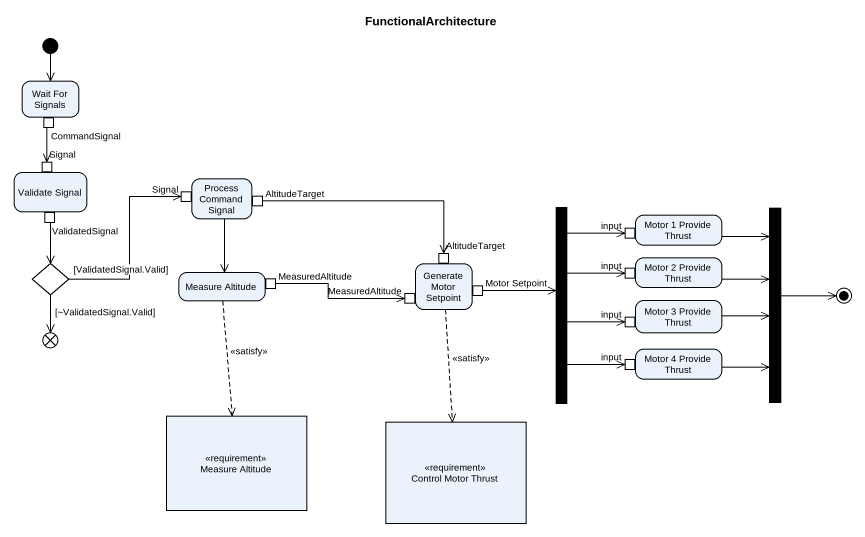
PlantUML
@startuml
title FunctionalArchitecture
hide empty description
state "Wait For Signals" as Wait_For_Signals {
  state CommandSignal <<outputPin>>
}
state "Validate Signal" as Validate_Signal {
  state Signal <<inputPin>>
  state ValidatedSignal <<outputPin>>
}
state "Process Command Signal" as Process_Command_Signal {
  state "Signal" as Signal_2 <<inputPin>>
  state AltitudeTarget <<outputPin>>
}
state fork1 <<fork>>
state "Motor 1 Provide Thrust" as Motor_1_Provide_Thrust {
  state input <<inputPin>>
}
state fork2 <<join>>
state choice1 <<choice>>
state "Measure Altitude" as Measure_Altitude {
  state MeasuredAltitude <<outputPin>>
}
state "Generate Motor Setpoint" as Generate_Motor_Setpoint {
  state "AltitudeTarget" as AltitudeTarget_2 <<inputPin>>
  state "MeasuredAltitude" as MeasuredAltitude_2 <<inputPin>>
  state "Motor Setpoint" as Motor_Setpoint <<outputPin>>
}
state "Motor 2 Provide Thrust" as Motor_2_Provide_Thrust {
  state "input" as input_2 <<inputPin>>
}
state "Motor 3 Provide Thrust" as Motor_3_Provide_Thrust {
  state "input" as input_3 <<inputPin>>
}
state flowfinal1 <<end>>
state "Motor 4 Provide Thrust" as Motor_4_Provide_Thrust {
  state "input" as input_4 <<inputPin>>
}
state "Measure Altitude" as Measure_Altitude_2 <<requirement>>
state "Control Motor Thrust" as Control_Motor_Thrust <<requirement>>
[*] --> Wait_For_Signals
CommandSignal --> Signal
Process_Command_Signal --> Measure_Altitude
AltitudeTarget -right-> AltitudeTarget_2
ValidatedSignal --> choice1
fork1 -up-> input
fork1 -right-> input_2
fork1 -right-> input_3
fork1 --> input_4
Motor_1_Provide_Thrust --> fork2
choice1 -up-> Signal_2 : [ValidatedSignal.Valid]
choice1 --> flowfinal1 : [~ValidatedSignal.Valid]
Measure_Altitude -[dashed]-> Measure_Altitude_2 : <<satisfy>>
Generate_Motor_Setpoint -[dashed]-> Control_Motor_Thrust : <<satisfy>>
Motor_2_Provide_Thrust -right-> fork2
MeasuredAltitude -right-> MeasuredAltitude_2
Motor_Setpoint -right-> fork1
Motor_3_Provide_Thrust -right-> fork2
Motor_4_Provide_Thrust -up-> fork2
fork2 -right-> [*]
@enduml
